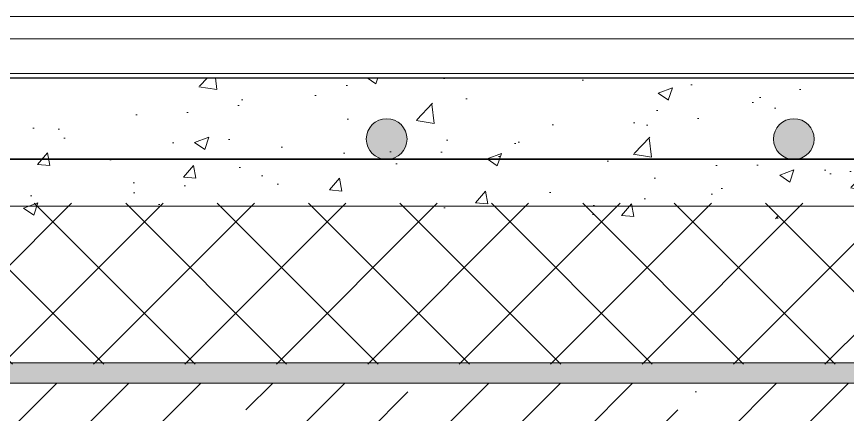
# Model space of a CAD drawing. Header units: millimetres. Extents: x -531467 to 558829, y -9025 to 266565.
# Drawn here: x -521237 to -519196, y 34781 to 35758 of the extents above; entities that cross this region are included whole.
import ezdxf

# ---------------------------------------------------------------- set-up
doc = ezdxf.new("R2010")
doc.units = ezdxf.units.MM
doc.layers.add('АР_Перегородки кирпич штрих', color=7, linetype='Continuous')
doc.layers.add('АР_Плита', color=220, linetype='Continuous')
doc.layers.add('АР_Тонкие', color=250, linetype='Continuous', lineweight=0)
doc.layers.add('АР_Штриховка', color=252, linetype='Continuous', lineweight=0)

# ---------------------------------------------------------------- blocks, each defined once
blk = doc.blocks.new('Арматура_D-10')
at = {"layer": 'АР_Перегородки кирпич штрих', "transparency": 33554687}
h = blk.add_hatch(color=256, dxfattribs=at)
h.set_gradient(color2=(0, 0, 0), tint=1, name='SPHERICAL')
h.paths.add_polyline_path([(-59078.57, 235102.41, 1), (-59088.57, 235102.41, 1)])
at = {"layer": 'АР_Тонкие'}
blk.add_circle((-59083.57, 235102.41), 5, dxfattribs=at)

msp = doc.modelspace()

# ---------------------------------------------------------------- hatches: boundary and pattern name
at = {"layer": 'АР_Перегородки кирпич штрих', "transparency": 33554559}
h = msp.add_hatch(dxfattribs=at)
h.set_pattern_fill('ANSI37', color=256, scale=50, style=0)
h.set_pattern_definition([(45, (76151.72, -1249259.78), (-112.253202, 112.253202), []), (135, (76151.72, -1249259.78), (-112.253202, -112.253202), [])])
h.paths.add_polyline_path([(-522506.5, 35299.5), (-522506.5, 34904.4), (-515681.1, 34904.4), (-515681.1, 35299.5)])
at = {"layer": 'АР_Перегородки кирпич штрих', "transparency": 33554687}
msp.add_hatch(color=256, dxfattribs=at).paths.add_polyline_path([(-522506.5, 34908), (-522506.5, 34858), (-515681.1, 34858), (-515681.1, 34908)])
at = {"layer": 'АР_Штриховка', "ltscale": 100, "true_color": 0x000000}
h = msp.add_hatch(dxfattribs=at)
h.set_pattern_fill('AR-CONC', color=18, scale=50, style=0)
h.set_pattern_definition([(50, (-5200836.66, 767474.32), (358.630091, -31.376067), [37.5, -412.5]), (355, (-5200836.66, 767474.32), (-69.375667, 376.096067), [30, -330]), (100.4514445, (-5200806.78, 767471.7), (289.254423, 344.719995), [31.870096, -350.571056]), (46.1842, (-5200836.66, 767574.3), (533.620665, -82.75964), [56.25, -618.75]), (96.635635, (-5200792.2, 767567.4), (467.33097, 487.0593), [47.80517, -525.85688]), (351.184164, (-5200836.66, 767574.3), (467.33097, 487.0593), [45, -495]), (21, (-5200786.66, 767549.32), (298.453526, -201.309445), [37.5, -412.5]), (326, (-5200786.66, 767549.32), (121.657666, 362.575023), [30, -330]), (71.451445, (-5200761.8, 767532.54), (420.111188, 161.265576), [31.870095, -350.571056]), (37.5, (-5200836.66, 767474.32), (6.0799277, 166.446927), [0, -326, 0, -335, 0, -331.25]), (7.5, (-5200836.66, 767474.32), (131.534769, 197.205856), [0, -191, 0, -318.5, 0, -126.25]), (327.5, (-5200948.16, 767474.32), (266.911218, -11.277436), [0, -125, 0, -390, 0, -517.5]), (317.5, (-5200998.16, 767474.32), (291.593085, 50.052491), [0, -162.5, 0, -259, 0, -367.5])])
h.paths.add_polyline_path([(-515681.1, 35607.7), (-522506.5, 35607.7), (-522506.5, 35261.2), (-515681.1, 35261.2)])
h = msp.add_hatch(dxfattribs=at)
h.set_pattern_fill('ANSI35', color=18, scale=1000, style=0)
h.set_pattern_definition([(45, (-5200836.66, 767354.6), (-176.776695, 176.776695), []), (45, (-5200659.9, 767354.6), (-176.776695, 176.776695), [312.5, -62.5, 0, -62.5])])
h.paths.add_polyline_path([(-515681.1, 34858), (-522506.5, 34858), (-522506.5, 33858), (-515681.1, 33858)])

# ---------------------------------------------------------------- linework, layer by layer
at = {"layer": 'АР_Плита', "color": 18, "lineweight": 5, "ltscale": 100, "true_color": 0x000000}
msp.add_lwpolyline([(-522506.5, 34858), (-515681.1, 34858), (-515681.1, 33858), (-522506.5, 33858)], close=True, dxfattribs=at)
at = {"layer": 'АР_Тонкие', "lineweight": 30}
msp.add_line((-522506.5, 35607.7), (-515681.1, 35607.7), dxfattribs=at)
at = {"layer": 'АР_Тонкие'}
for points in [[(-522506.5, 35758), (-515681.1, 35758)], [(-522506.5, 35703.6), (-515681.1, 35703.6)], [(-522506.5, 35618), (-515681.1, 35618)], [(-522506.5, 35350.4), (-522506.5, 35408.7), (-515681.1, 35408.7)], [(-515681.1, 35407.3), (-522506.5, 35407.3)], [(-522506.5, 35292.1), (-515681.1, 35292.1)], [(-522506.5, 34908), (-522506.5, 34908), (-515681.1, 34908)]]:
    msp.add_lwpolyline(points, dxfattribs=at)

# ---------------------------------------------------------------- block references
at = {"layer": 'АР_Тонкие', "xscale": 10, "yscale": 10, "zscale": 10}
for p in [(70507.8, -2315566.8), (71507.8, -2315566.8)]:
    msp.add_blockref('Арматура_D-10', p, dxfattribs=at)

doc.saveas('drawing.dxf')
